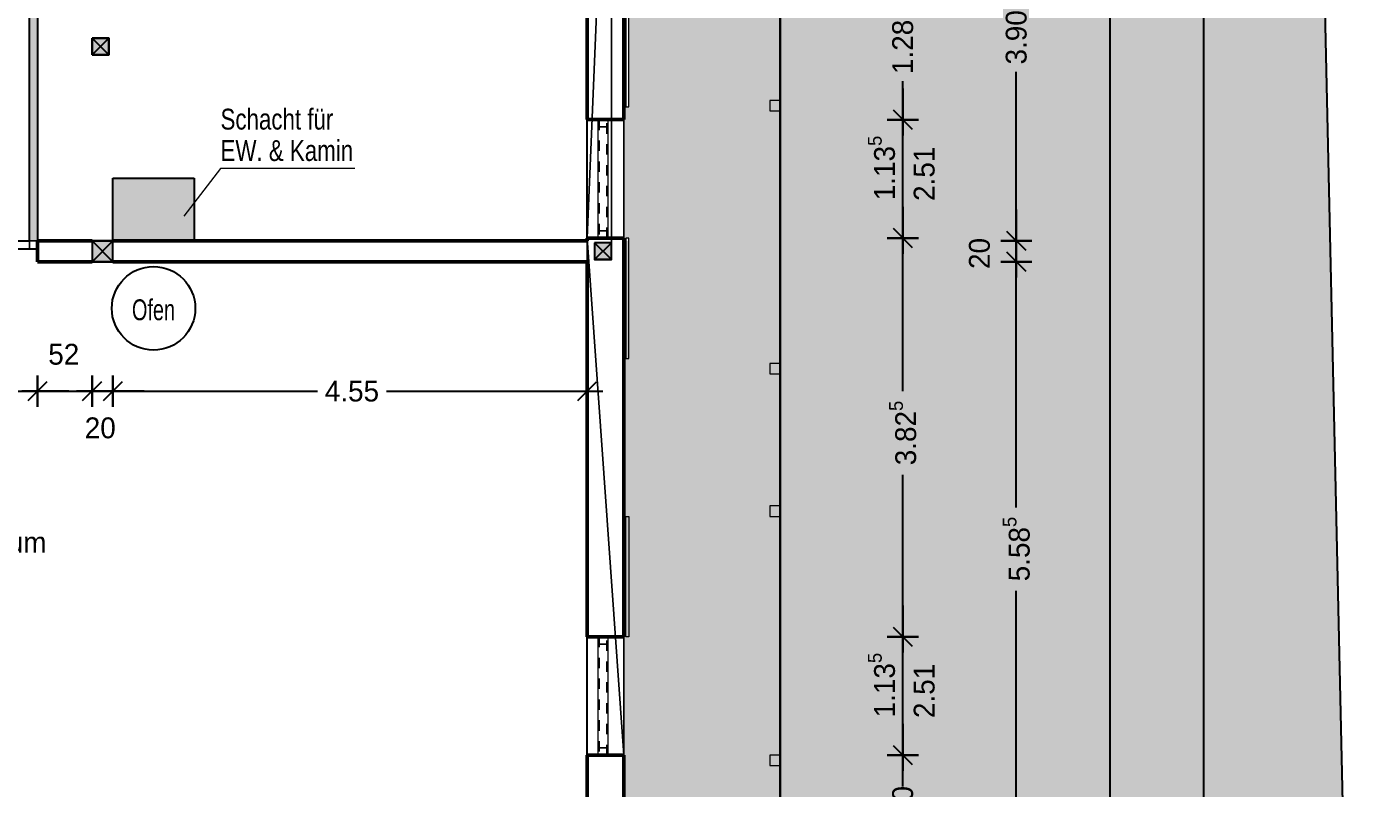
# Model space of a CAD drawing. Header units: metres. Extents: x 148.5 to 220.7, y 14.2 to 65.9.
# Drawn here: x 167.07 to 179.83, y 29.36 to 36.67 of the extents above; entities that cross this region are included whole.
import ezdxf

# ---------------------------------------------------------------- set-up
doc = ezdxf.new("R2010")
doc.units = ezdxf.units.M
doc.header["$XCLIPFRAME"] = 2
doc.header["$PDMODE"] = 65
for name, pattern in [('AUSGEZOGEN', [0]), ('PUNKT2_S9', [0.1, 0, -0.1]), ('VERDECKT2_S2', [0.27, 0.2, -0.07])]:
    doc.linetypes.add(name, pattern=pattern)
for name, color, linetype, lineweight in [('Allgemein01', 7, 'AUSGEZOGEN', 13), ('Allgemein03', 7, 'AUSGEZOGEN', 25), ('Design', 7, 'AUSGEZOGEN', 18), ('Fenster', 7, 'AUSGEZOGEN', 13), ('Fensterbank', 7, 'AUSGEZOGEN', 13), ('Fensterbrüstung', 7, 'AUSGEZOGEN', 13), ('Möblierung', 7, 'AUSGEZOGEN', 13), ('Pfosten_ Stützen', 7, 'AUSGEZOGEN', 13), ('Raum', 250, 'AUSGEZOGEN', 13), ('Sanitär', 7, 'AUSGEZOGEN', 25), ('Standard', 7, 'AUSGEZOGEN', 25), ('Stütze Holz', 7, 'AUSGEZOGEN', 13), ('Tür 2D', 7, 'AUSGEZOGEN', 13), ('Verschattung', 7, 'AUSGEZOGEN', 13), ('Wand Holz nicht tragend', 7, 'AUSGEZOGEN', 13), ('Wand Holz tragend', 7, 'AUSGEZOGEN', 13)]:
    doc.layers.add(name, color=color, linetype=linetype, lineweight=lineweight)
doc.styles.add('ARIAL', font='arial.ttf')
doc.styles.add('Posterama Text Light', font='')
doc.styles.get('Posterama Text Light').set_extended_font_data('Posterama Text Light')
doc.dimstyles.new('DIMSTYLE_12', dxfattribs={"dimtxt": 0.2, "dimasz": 0.3, "dimexe": 0, "dimexo": 1e-06, "dimgap": 0.1, "dimtad": 0, "dimdec": 1, "dimlfac": 100, "dimrnd": 0.5, "dimzin": 0, "dimdsep": 46, "dimtxsty": 'Posterama Text Light', "dimblk1": 'ALL_ML_STRICH', "dimblk2": 'ALL_ML_STRICH', "dimsah": 1, "dimcen": 0, "dimse1": 1, "dimse2": 1, "dimclrd": 7, "dimclre": 7, "dimclrt": 7, "dimadec": 0, "dimazin": 0, "dimtfac": 1, "dimtdec": 0, "dimtix": 1, "dimtmove": 2, "dimatfit": 3, "dimfxl": 0, "dimtvp": 1.2, "dimtzin": 0, "dimlwd": 0, "dimlwe": 25, "dimarcsym": 0})
doc.dimstyles.new('DIMSTYLE_2', dxfattribs={"dimtxt": 0.2, "dimasz": 0.3, "dimexe": 0, "dimexo": 1e-06, "dimgap": 0.1, "dimtad": 0, "dimdec": 3, "dimrnd": 0.005, "dimzin": 0, "dimdsep": 46, "dimtxsty": 'Posterama Text Light', "dimblk1": 'ALL_ML_STRICH', "dimblk2": 'ALL_ML_STRICH', "dimsah": 1, "dimcen": 0, "dimse1": 1, "dimse2": 1, "dimclrd": 7, "dimclre": 7, "dimclrt": 7, "dimadec": 0, "dimazin": 0, "dimtfac": 1, "dimtdec": 0, "dimtix": 1, "dimtmove": 2, "dimatfit": 3, "dimfxl": 0, "dimtzin": 0, "dimlwd": 0, "dimlwe": 25, "dimarcsym": 0})
doc.dimstyles.new('DIMSTYLE_4', dxfattribs={"dimtxt": 0.2, "dimasz": 0.3, "dimexe": 0, "dimexo": 1e-06, "dimgap": 0.1, "dimtad": 0, "dimrnd": 0.005, "dimzin": 0, "dimdsep": 46, "dimtxsty": 'Posterama Text Light', "dimblk1": 'ALL_ML_STRICH', "dimblk2": 'ALL_ML_STRICH', "dimsah": 1, "dimcen": 0, "dimse1": 1, "dimse2": 1, "dimclrd": 7, "dimclre": 7, "dimclrt": 7, "dimadec": 0, "dimazin": 0, "dimtfac": 1, "dimtdec": 0, "dimtix": 1, "dimtmove": 2, "dimatfit": 3, "dimfxl": 0, "dimtzin": 0, "dimlwd": 0, "dimlwe": 25, "dimarcsym": 0})
doc.dimstyles.new('DIMSTYLE_5', dxfattribs={"dimtxt": 0.2, "dimasz": 0.3, "dimexe": 0, "dimexo": 1e-06, "dimgap": 0.1, "dimtad": 0, "dimdec": 3, "dimrnd": 0.005, "dimzin": 0, "dimdsep": 46, "dimtxsty": 'Posterama Text Light', "dimblk1": 'ALL_ML_STRICH', "dimblk2": 'ALL_ML_STRICH', "dimsah": 1, "dimcen": 0, "dimse1": 1, "dimse2": 1, "dimclrd": 7, "dimclre": 7, "dimclrt": 7, "dimadec": 0, "dimazin": 0, "dimtfac": 1, "dimtdec": 0, "dimtix": 1, "dimtmove": 2, "dimatfit": 3, "dimfxl": 0, "dimtzin": 0, "dimlwd": 0, "dimlwe": 25, "dimarcsym": 0})
doc.dimstyles.new('DIMSTYLE_8', dxfattribs={"dimtxt": 0.2, "dimasz": 0.3, "dimexe": 0, "dimexo": 1e-06, "dimgap": 0.1, "dimtad": 2, "dimdec": 1, "dimlfac": 100, "dimrnd": 0.5, "dimzin": 0, "dimdsep": 46, "dimtxsty": 'Posterama Text Light', "dimblk1": 'ALL_ML_STRICH', "dimblk2": 'ALL_ML_STRICH', "dimsah": 1, "dimcen": 0, "dimse1": 1, "dimse2": 1, "dimclrd": 7, "dimclre": 7, "dimclrt": 7, "dimadec": 0, "dimazin": 0, "dimtfac": 1, "dimtdec": 0, "dimtix": 1, "dimtmove": 2, "dimatfit": 3, "dimfxl": 0, "dimtvp": 1.2, "dimtzin": 0, "dimlwd": 0, "dimlwe": 18, "dimarcsym": 0})
doc.dimstyles.new('DIMSTYLE_9', dxfattribs={"dimtxt": 0.2, "dimasz": 0.3, "dimexe": 0, "dimexo": 1e-06, "dimgap": 0.1, "dimtad": 2, "dimdec": 3, "dimrnd": 0.005, "dimzin": 0, "dimdsep": 46, "dimtxsty": 'Posterama Text Light', "dimblk1": 'ALL_ML_STRICH', "dimblk2": 'ALL_ML_STRICH', "dimsah": 1, "dimcen": 0, "dimse1": 1, "dimse2": 1, "dimclrd": 7, "dimclre": 7, "dimclrt": 7, "dimadec": 0, "dimazin": 0, "dimtfac": 1, "dimtdec": 0, "dimtix": 1, "dimtmove": 2, "dimatfit": 3, "dimfxl": 0, "dimtzin": 0, "dimlwd": 0, "dimlwe": 18, "dimarcsym": 0})
picture_1 = doc.add_image_def('image1.jpg', size_in_pixel=(256, 256))
picture_2 = doc.add_image_def('image2.jpg', size_in_pixel=(256, 256))

# ---------------------------------------------------------------- blocks, each defined once
blk = doc.blocks.new('ALL_ML_STRICH')
at = {"color": 0, "linetype": 'ByBlock', "lineweight": -2}
for p, q in [((0, -0.5), (0, 0.5)), ((-1, 0), (0.5, 0)), ((-0.3, -0.3), (0.3, 0.3))]:
    blk.add_line(p, q, dxfattribs=at)
blk = doc.blocks.new('*D78')
at = {"layer": 'DEFPOINTS', "color": 7, "linetype": 'AUSGEZOGEN', "lineweight": 25, "transparency": 33554687}
for p in [(172.798, 46.485), (172.798, 28.482), (178.363, 28.482)]:
    blk.add_point(p, dxfattribs=at)
at = {"layer": 'Standard', "color": 7, "linetype": 'AUSGEZOGEN', "lineweight": -2, "transparency": 33554687}
for p, q in [((178.363, 37.982), (178.363, 46.485)), ((178.363, 28.482), (178.363, 37.042))]:
    blk.add_line(p, q, dxfattribs=at)
at = {"layer": 'Standard', "color": 7, "linetype": 'AUSGEZOGEN', "lineweight": 25, "transparency": 33554687, "xscale": 0.3, "yscale": 0.3, "zscale": 0.3}
for p, rotation in [((178.363, 46.485), 90), ((178.363, 28.482), 270)]:
    blk.add_blockref('ALL_ML_STRICH', p, dxfattribs=dict(at, rotation=rotation))
at = {"layer": 'Standard', "color": 7, "linetype": 'AUSGEZOGEN', "lineweight": 25, "transparency": 33554687, "insert": (178.363, 37.512), "char_height": 0.2, "width": 1.2, "attachment_point": 5, "rotation": 90, "style": 'Posterama Text Light'}
blk.add_mtext('\\A1;{\\A1;{18.00\\H0.132000;\\S5^ ;}}', dxfattribs=at)
blk = doc.blocks.new('Fensterbank_18_$F2')
at = {"layer": 'Fensterbank', "color": 7, "linetype": 'AUSGEZOGEN', "lineweight": 18, "transparency": 33554687}
blk.add_line((0, -0.16), (1.135, -0.16), dxfattribs=at)
blk = doc.blocks.new('Fenster_11_$F2')
at = {"layer": 'Fenster', "transparency": 33554687}
for points in [[(0, -0.007), (0.07, -0.007), (0.07, 0.085), (0, 0.085), (0, -0.007)], [(0.07, -0.007), (1.065, -0.007), (1.065, 0.085), (0.07, 0.085), (0.07, -0.007)], [(1.065, -0.007), (1.135, -0.007), (1.135, 0.085), (1.065, 0.085), (1.065, -0.007)]]:
    blk.add_lwpolyline(points, close=True, dxfattribs=at)
blk = doc.blocks.new('Schiebeladen_4_$F2')
at = {"layer": 'Verschattung', "transparency": 33554687}
blk.add_lwpolyline([(-1.155, -0.21), (0, -0.21), (0, -0.18), (-1.155, -0.18), (-1.155, -0.21)], close=True, dxfattribs=at)
blk = doc.blocks.new('Schiebeladen_5_$F2')
at = {"layer": 'Verschattung', "transparency": 33554687}
blk.add_lwpolyline([(-1.155, -0.21), (0, -0.21), (0, -0.18), (-1.155, -0.18), (-1.155, -0.21)], close=True, dxfattribs=at)
blk = doc.blocks.new('*D108')
at = {"layer": 'DEFPOINTS', "color": 7, "linetype": 'AUSGEZOGEN', "lineweight": 25, "transparency": 33554687}
for p in [(172.798, 29.682), (172.798, 28.482), (175.474, 28.482)]:
    blk.add_point(p, dxfattribs=at)
at = {"layer": 'Standard', "color": 7, "linetype": 'AUSGEZOGEN', "lineweight": -2, "transparency": 33554687}
for p, q in [((175.474, 29.456), (175.474, 29.682)), ((175.474, 28.482), (175.474, 28.796))]:
    blk.add_line(p, q, dxfattribs=at)
at = {"layer": 'Standard', "color": 7, "linetype": 'AUSGEZOGEN', "lineweight": 25, "transparency": 33554687, "xscale": 0.3, "yscale": 0.3, "zscale": 0.3}
for p, rotation in [((175.474, 29.682), 90), ((175.474, 28.482), 270)]:
    blk.add_blockref('ALL_ML_STRICH', p, dxfattribs=dict(at, rotation=rotation))
at = {"layer": 'Standard', "color": 7, "linetype": 'AUSGEZOGEN', "lineweight": 25, "transparency": 33554687, "insert": (175.474, 29.126), "char_height": 0.2, "width": 0.8, "attachment_point": 5, "rotation": 90, "style": 'Posterama Text Light'}
blk.add_mtext('\\A1;{\\A1;{1.20\\H0.132000;\\S^ ;}}', dxfattribs=at)
blk = doc.blocks.new('*D109')
at = {"layer": 'DEFPOINTS', "color": 7, "linetype": 'AUSGEZOGEN', "lineweight": 25, "transparency": 33554687}
for p in [(172.798, 30.817), (172.798, 29.682), (175.474, 29.682)]:
    blk.add_point(p, dxfattribs=at)
at = {"layer": 'Standard', "color": 7, "linetype": 'AUSGEZOGEN', "lineweight": -2, "transparency": 33554687}
blk.add_line((175.474, 29.682), (175.474, 30.817), dxfattribs=at)
at = {"layer": 'Standard', "color": 7, "linetype": 'AUSGEZOGEN', "lineweight": 25, "transparency": 33554687, "xscale": 0.3, "yscale": 0.3, "zscale": 0.3}
for p, rotation in [((175.474, 30.817), 90), ((175.474, 29.682), 270)]:
    blk.add_blockref('ALL_ML_STRICH', p, dxfattribs=dict(at, rotation=rotation))
at = {"layer": 'Standard', "color": 7, "linetype": 'AUSGEZOGEN', "lineweight": 25, "transparency": 33554687, "insert": (175.271, 30.354), "char_height": 0.2, "width": 1, "attachment_point": 5, "rotation": 90, "style": 'Posterama Text Light'}
blk.add_mtext('\\A1;{\\A1;{1.13\\H0.132000;\\S5^ ;}}', dxfattribs=at)
at = {"layer": 'Standard', "color": 7, "linetype": 'AUSGEZOGEN', "lineweight": 25, "transparency": 33554687, "insert": (175.579, 30.038), "char_height": 0.2, "width": 0.01, "attachment_point": 1, "rotation": 90, "line_spacing_factor": 0.60241, "style": 'Posterama Text Light'}
blk.add_mtext('\\A1;{2.51\\H0.132000;\\S^ ;}', dxfattribs=at)
blk = doc.blocks.new('*D110')
at = {"layer": 'DEFPOINTS', "color": 7, "linetype": 'AUSGEZOGEN', "lineweight": 25, "transparency": 33554687}
for p in [(172.798, 34.642), (172.798, 30.817), (175.474, 30.817)]:
    blk.add_point(p, dxfattribs=at)
at = {"layer": 'Standard', "color": 7, "linetype": 'AUSGEZOGEN', "lineweight": -2, "transparency": 33554687}
for p, q in [((175.474, 33.172), (175.474, 34.642)), ((175.474, 30.817), (175.474, 32.372))]:
    blk.add_line(p, q, dxfattribs=at)
at = {"layer": 'Standard', "color": 7, "linetype": 'AUSGEZOGEN', "lineweight": 25, "transparency": 33554687, "xscale": 0.3, "yscale": 0.3, "zscale": 0.3}
for p, rotation in [((175.474, 34.642), 90), ((175.474, 30.817), 270)]:
    blk.add_blockref('ALL_ML_STRICH', p, dxfattribs=dict(at, rotation=rotation))
at = {"layer": 'Standard', "color": 7, "linetype": 'AUSGEZOGEN', "lineweight": 25, "transparency": 33554687, "insert": (175.474, 32.772), "char_height": 0.2, "width": 1, "attachment_point": 5, "rotation": 90, "style": 'Posterama Text Light'}
blk.add_mtext('\\A1;{\\A1;{3.82\\H0.132000;\\S5^ ;}}', dxfattribs=at)
blk = doc.blocks.new('*D111')
at = {"layer": 'DEFPOINTS', "color": 7, "linetype": 'AUSGEZOGEN', "lineweight": 25, "transparency": 33554687}
for p in [(172.798, 35.777), (172.798, 34.642), (175.474, 34.642)]:
    blk.add_point(p, dxfattribs=at)
at = {"layer": 'Standard', "color": 7, "linetype": 'AUSGEZOGEN', "lineweight": -2, "transparency": 33554687}
blk.add_line((175.474, 34.642), (175.474, 35.777), dxfattribs=at)
at = {"layer": 'Standard', "color": 7, "linetype": 'AUSGEZOGEN', "lineweight": 25, "transparency": 33554687, "xscale": 0.3, "yscale": 0.3, "zscale": 0.3}
for p, rotation in [((175.474, 35.777), 90), ((175.474, 34.642), 270)]:
    blk.add_blockref('ALL_ML_STRICH', p, dxfattribs=dict(at, rotation=rotation))
at = {"layer": 'Standard', "color": 7, "linetype": 'AUSGEZOGEN', "lineweight": 25, "transparency": 33554687, "insert": (175.271, 35.314), "char_height": 0.2, "width": 1, "attachment_point": 5, "rotation": 90, "style": 'Posterama Text Light'}
blk.add_mtext('\\A1;{\\A1;{1.13\\H0.132000;\\S5^ ;}}', dxfattribs=at)
at = {"layer": 'Standard', "color": 7, "linetype": 'AUSGEZOGEN', "lineweight": 25, "transparency": 33554687, "insert": (175.579, 34.998), "char_height": 0.2, "width": 0.01, "attachment_point": 1, "rotation": 90, "line_spacing_factor": 0.60241, "style": 'Posterama Text Light'}
blk.add_mtext('\\A1;{2.51\\H0.132000;\\S^ ;}', dxfattribs=at)
blk = doc.blocks.new('*D112')
at = {"layer": 'DEFPOINTS', "color": 7, "linetype": 'AUSGEZOGEN', "lineweight": 25, "transparency": 33554687}
for p in [(172.798, 37.057), (172.798, 35.777), (175.474, 35.777)]:
    blk.add_point(p, dxfattribs=at)
at = {"layer": 'Standard', "color": 7, "linetype": 'AUSGEZOGEN', "lineweight": -2, "transparency": 33554687}
for p, q in [((175.474, 36.805), (175.474, 37.057)), ((175.474, 35.777), (175.474, 36.145))]:
    blk.add_line(p, q, dxfattribs=at)
at = {"layer": 'Standard', "color": 7, "linetype": 'AUSGEZOGEN', "lineweight": 25, "transparency": 33554687, "xscale": 0.3, "yscale": 0.3, "zscale": 0.3}
for p, rotation in [((175.474, 37.057), 90), ((175.474, 35.777), 270)]:
    blk.add_blockref('ALL_ML_STRICH', p, dxfattribs=dict(at, rotation=rotation))
at = {"layer": 'Standard', "color": 7, "linetype": 'AUSGEZOGEN', "lineweight": 25, "transparency": 33554687, "insert": (175.474, 36.475), "char_height": 0.2, "width": 0.8, "attachment_point": 5, "rotation": 90, "style": 'Posterama Text Light'}
blk.add_mtext('\\A1;{\\A1;{1.28\\H0.132000;\\S^ ;}}', dxfattribs=at)
blk = doc.blocks.new('Fenster_13_$F2')
at = {"layer": 'Fenster', "transparency": 33554687}
for points in [[(0, 0), (0.078, 0), (0.078, 0.078), (0, 0.078), (0, 0)], [(0.8, 0), (0.8, 0.078), (0.078, 0.078), (0.078, 0), (0.8, 0)], [(0.8, 0), (0.878, 0), (0.878, 0.078), (0.8, 0.078), (0.8, 0)], [(1.6, 0), (1.6, 0.078), (0.878, 0.078), (0.878, 0), (1.6, 0)], [(1.6, 0), (1.678, 0), (1.678, 0.078), (1.6, 0.078), (1.6, 0)], [(2.4, 0), (2.4, 0.078), (1.678, 0.078), (1.678, 0), (2.4, 0)], [(2.4, 0), (2.478, 0), (2.478, 0.078), (2.4, 0.078), (2.4, 0)], [(2.478, 0.078), (2.478, 0), (3.2, 0), (3.2, 0.078), (2.478, 0.078)], [(3.2, 0), (3.278, 0), (3.278, 0.078), (3.2, 0.078), (3.2, 0)]]:
    blk.add_lwpolyline(points, close=True, dxfattribs=at)
at = {"layer": 'Tür 2D', "transparency": 33554687}
for p, q in [((0.832, 0.078), (0.832, 0.892)), ((2.446, 0.078), (2.446, 0.892))]:
    blk.add_line(p, q, dxfattribs=at)
for centre, start, end in [((0.832, 0.078), 0, 90), ((2.446, 0.078), 90, 180)]:
    blk.add_arc(centre, 0.814, start, end, dxfattribs=at)
blk = doc.blocks.new('*D134')
at = {"layer": 'DEFPOINTS', "color": 7, "linetype": 'AUSGEZOGEN', "lineweight": 25, "transparency": 33554687}
for p in [(163.898, 34.537), (167.176, 34.537), (163.898, 33.173)]:
    blk.add_point(p, dxfattribs=at)
at = {"layer": 'Standard', "color": 7, "linetype": 'AUSGEZOGEN', "lineweight": -2, "transparency": 33554687}
for p, q in [((163.898, 33.173), (165.231, 33.173)), ((165.891, 33.173), (167.176, 33.173))]:
    blk.add_line(p, q, dxfattribs=at)
at = {"layer": 'Standard', "color": 7, "linetype": 'AUSGEZOGEN', "lineweight": 25, "transparency": 33554687, "xscale": 0.3, "yscale": 0.3, "zscale": 0.3, "rotation": 180}
blk.add_blockref('ALL_ML_STRICH', (163.898, 33.173), dxfattribs=at)
at = {"layer": 'Standard', "color": 7, "linetype": 'AUSGEZOGEN', "lineweight": 25, "transparency": 33554687, "xscale": 0.3, "yscale": 0.3, "zscale": 0.3}
blk.add_blockref('ALL_ML_STRICH', (167.176, 33.173), dxfattribs=at)
at = {"layer": 'Standard', "color": 7, "linetype": 'AUSGEZOGEN', "lineweight": 25, "transparency": 33554687, "insert": (165.561, 33.173), "char_height": 0.2, "width": 0.8, "attachment_point": 5, "style": 'Posterama Text Light'}
blk.add_mtext('\\A1;{\\A1;{3.28\\H0.132000;\\S^ ;}}', dxfattribs=at)
blk = doc.blocks.new('*D135')
at = {"layer": 'DEFPOINTS', "color": 7, "linetype": 'AUSGEZOGEN', "lineweight": 25, "transparency": 33554687}
for p in [(167.176, 34.537), (167.698, 34.415), (167.176, 33.173)]:
    blk.add_point(p, dxfattribs=at)
at = {"layer": 'Standard', "color": 7, "linetype": 'AUSGEZOGEN', "lineweight": -2, "transparency": 33554687}
blk.add_line((167.176, 33.173), (167.698, 33.173), dxfattribs=at)
at = {"layer": 'Standard', "color": 7, "linetype": 'AUSGEZOGEN', "lineweight": 25, "transparency": 33554687, "xscale": 0.3, "yscale": 0.3, "zscale": 0.3, "rotation": 180}
blk.add_blockref('ALL_ML_STRICH', (167.176, 33.173), dxfattribs=at)
at = {"layer": 'Standard', "color": 7, "linetype": 'AUSGEZOGEN', "lineweight": 25, "transparency": 33554687, "xscale": 0.3, "yscale": 0.3, "zscale": 0.3}
blk.add_blockref('ALL_ML_STRICH', (167.698, 33.173), dxfattribs=at)
at = {"layer": 'Standard', "color": 7, "linetype": 'AUSGEZOGEN', "lineweight": 25, "transparency": 33554687, "insert": (167.427, 33.526), "char_height": 0.2, "width": 0.8, "attachment_point": 5, "style": 'Posterama Text Light'}
blk.add_mtext('\\A1;{\\A1;{52\\H0.132000;\\S^ ;}}', dxfattribs=at)
blk = doc.blocks.new('*D136')
at = {"layer": 'DEFPOINTS', "color": 7, "linetype": 'AUSGEZOGEN', "lineweight": 25, "transparency": 33554687}
for p in [(167.698, 34.415), (167.898, 34.415), (167.698, 33.173)]:
    blk.add_point(p, dxfattribs=at)
at = {"layer": 'Standard', "color": 7, "linetype": 'AUSGEZOGEN', "lineweight": -2, "transparency": 33554687}
blk.add_line((167.698, 33.173), (167.898, 33.173), dxfattribs=at)
at = {"layer": 'Standard', "color": 7, "linetype": 'AUSGEZOGEN', "lineweight": 25, "transparency": 33554687, "xscale": 0.3, "yscale": 0.3, "zscale": 0.3, "rotation": 180}
blk.add_blockref('ALL_ML_STRICH', (167.698, 33.173), dxfattribs=at)
at = {"layer": 'Standard', "color": 7, "linetype": 'AUSGEZOGEN', "lineweight": 25, "transparency": 33554687, "xscale": 0.3, "yscale": 0.3, "zscale": 0.3}
blk.add_blockref('ALL_ML_STRICH', (167.898, 33.173), dxfattribs=at)
at = {"layer": 'Standard', "color": 7, "linetype": 'AUSGEZOGEN', "lineweight": 25, "transparency": 33554687, "insert": (167.777, 32.82), "char_height": 0.2, "width": 0.8, "attachment_point": 5, "style": 'Posterama Text Light'}
blk.add_mtext('\\A1;{\\A1;{20\\H0.132000;\\S^ ;}}', dxfattribs=at)
blk = doc.blocks.new('*D137')
at = {"layer": 'DEFPOINTS', "color": 7, "linetype": 'AUSGEZOGEN', "lineweight": 25, "transparency": 33554687}
for p in [(167.898, 34.415), (172.448, 34.415), (167.898, 33.173)]:
    blk.add_point(p, dxfattribs=at)
at = {"layer": 'Standard', "color": 7, "linetype": 'AUSGEZOGEN', "lineweight": -2, "transparency": 33554687}
for p, q in [((167.898, 33.173), (169.861, 33.173)), ((170.521, 33.173), (172.448, 33.173))]:
    blk.add_line(p, q, dxfattribs=at)
at = {"layer": 'Standard', "color": 7, "linetype": 'AUSGEZOGEN', "lineweight": 25, "transparency": 33554687, "xscale": 0.3, "yscale": 0.3, "zscale": 0.3, "rotation": 180}
blk.add_blockref('ALL_ML_STRICH', (167.898, 33.173), dxfattribs=at)
at = {"layer": 'Standard', "color": 7, "linetype": 'AUSGEZOGEN', "lineweight": 25, "transparency": 33554687, "xscale": 0.3, "yscale": 0.3, "zscale": 0.3}
blk.add_blockref('ALL_ML_STRICH', (172.448, 33.173), dxfattribs=at)
at = {"layer": 'Standard', "color": 7, "linetype": 'AUSGEZOGEN', "lineweight": 25, "transparency": 33554687, "insert": (170.191, 33.173), "char_height": 0.2, "width": 0.8, "attachment_point": 5, "style": 'Posterama Text Light'}
blk.add_mtext('\\A1;{\\A1;{4.55\\H0.132000;\\S^ ;}}', dxfattribs=at)
blk = doc.blocks.new('*D157')
at = {"layer": 'DEFPOINTS', "color": 7, "linetype": 'AUSGEZOGEN', "lineweight": 25, "transparency": 33554687}
for p in [(172.448, 46.135), (172.448, 28.832), (177.463, 28.832)]:
    blk.add_point(p, dxfattribs=at)
at = {"layer": 'Standard', "color": 7, "linetype": 'AUSGEZOGEN', "lineweight": -2, "transparency": 33554687}
for p, q in [((177.463, 38.009), (177.463, 46.135)), ((177.463, 28.832), (177.463, 37.069))]:
    blk.add_line(p, q, dxfattribs=at)
at = {"layer": 'Standard', "color": 7, "linetype": 'AUSGEZOGEN', "lineweight": 25, "transparency": 33554687, "xscale": 0.3, "yscale": 0.3, "zscale": 0.3}
for p, rotation in [((177.463, 46.135), 90), ((177.463, 28.832), 270)]:
    blk.add_blockref('ALL_ML_STRICH', p, dxfattribs=dict(at, rotation=rotation))
at = {"layer": 'Standard', "color": 7, "linetype": 'AUSGEZOGEN', "lineweight": 25, "transparency": 33554687, "insert": (177.463, 37.539), "char_height": 0.2, "width": 1.2, "attachment_point": 5, "rotation": 90, "style": 'Posterama Text Light'}
blk.add_mtext('\\A1;{\\A1;{17.30\\H0.132000;\\S5^ ;}}', dxfattribs=at)
blk = doc.blocks.new('*D160')
at = {"layer": 'DEFPOINTS', "color": 7, "linetype": 'AUSGEZOGEN', "lineweight": 25, "transparency": 33554687}
for p in [(172.448, 34.415), (172.448, 28.832), (176.563, 28.832)]:
    blk.add_point(p, dxfattribs=at)
at = {"layer": 'Standard', "color": 7, "linetype": 'AUSGEZOGEN', "lineweight": -2, "transparency": 33554687}
for p, q in [((176.563, 32.059), (176.563, 34.415)), ((176.563, 28.832), (176.563, 31.259))]:
    blk.add_line(p, q, dxfattribs=at)
at = {"layer": 'Standard', "color": 7, "linetype": 'AUSGEZOGEN', "lineweight": 25, "transparency": 33554687, "xscale": 0.3, "yscale": 0.3, "zscale": 0.3}
for p, rotation in [((176.563, 34.415), 90), ((176.563, 28.832), 270)]:
    blk.add_blockref('ALL_ML_STRICH', p, dxfattribs=dict(at, rotation=rotation))
at = {"layer": 'Standard', "color": 7, "linetype": 'AUSGEZOGEN', "lineweight": 25, "transparency": 33554687, "insert": (176.563, 31.659), "char_height": 0.2, "width": 1, "attachment_point": 5, "rotation": 90, "style": 'Posterama Text Light'}
blk.add_mtext('\\A1;{\\A1;{5.58\\H0.132000;\\S5^ ;}}', dxfattribs=at)
blk = doc.blocks.new('*D161')
at = {"layer": 'DEFPOINTS', "color": 7, "linetype": 'AUSGEZOGEN', "lineweight": 25, "transparency": 33554687}
for p in [(172.448, 34.615), (172.448, 34.415), (176.563, 34.415)]:
    blk.add_point(p, dxfattribs=at)
at = {"layer": 'Standard', "color": 7, "linetype": 'AUSGEZOGEN', "lineweight": -2, "transparency": 33554687}
blk.add_line((176.563, 34.415), (176.563, 34.615), dxfattribs=at)
at = {"layer": 'Standard', "color": 7, "linetype": 'AUSGEZOGEN', "lineweight": 25, "transparency": 33554687, "xscale": 0.3, "yscale": 0.3, "zscale": 0.3}
for p, rotation in [((176.563, 34.615), 90), ((176.563, 34.415), 270)]:
    blk.add_blockref('ALL_ML_STRICH', p, dxfattribs=dict(at, rotation=rotation))
at = {"layer": 'Standard', "color": 7, "linetype": 'AUSGEZOGEN', "lineweight": 25, "transparency": 33554687, "insert": (176.21, 34.494), "char_height": 0.2, "width": 0.8, "attachment_point": 5, "rotation": 90, "style": 'Posterama Text Light'}
blk.add_mtext('\\A1;{\\A1;{20\\H0.132000;\\S^ ;}}', dxfattribs=at)
blk = doc.blocks.new('*D162')
at = {"layer": 'DEFPOINTS', "color": 7, "linetype": 'AUSGEZOGEN', "lineweight": 25, "transparency": 33554687}
for p in [(172.448, 38.515), (172.448, 34.615), (176.563, 34.615)]:
    blk.add_point(p, dxfattribs=at)
at = {"layer": 'Standard', "color": 7, "linetype": 'AUSGEZOGEN', "lineweight": -2, "transparency": 33554687}
for p, q in [((176.563, 36.897), (176.563, 38.515)), ((176.563, 34.615), (176.563, 36.237))]:
    blk.add_line(p, q, dxfattribs=at)
at = {"layer": 'Standard', "color": 7, "linetype": 'AUSGEZOGEN', "lineweight": 25, "transparency": 33554687, "xscale": 0.3, "yscale": 0.3, "zscale": 0.3}
for p, rotation in [((176.563, 38.515), 90), ((176.563, 34.615), 270)]:
    blk.add_blockref('ALL_ML_STRICH', p, dxfattribs=dict(at, rotation=rotation))
at = {"layer": 'Standard', "color": 7, "linetype": 'AUSGEZOGEN', "lineweight": 25, "transparency": 33554687, "insert": (176.563, 36.567), "char_height": 0.2, "width": 0.8, "attachment_point": 5, "rotation": 90, "style": 'Posterama Text Light'}
blk.add_mtext('\\A1;{\\A1;{3.90\\H0.132000;\\S^ ;}}', dxfattribs=at)

msp = doc.modelspace()

# ---------------------------------------------------------------- hatches: boundary and pattern name
at = {"layer": 'Design', "linetype": 'AUSGEZOGEN', "lineweight": 25, "transparency": 33554687}
h = msp.add_hatch(color=55, dxfattribs=at)
h.paths.add_polyline_path([(179.3997, 22.8108), (179.4062, 22.7934), (179.8343, 22.918), (179.8244, 23.3615), (179.8137, 23.3627), (179.8244, 23.3644), (179.3348, 45.4282), (179.3425, 45.8699), (179.3143, 45.8729), (179.3427, 45.8775), (179.5599, 58.3434), (179.5313, 58.35), (179.5601, 58.352), (179.5678, 58.7935), (149.705, 50.1056), (150.4603, 33.8782), (151.3693, 14.6325), (151.794, 14.7561), (151.7852, 14.7892), (151.8007, 14.758), (179.401, 22.7919)])
h.paths.add_polyline_path([(172.8178, 34.6148), (172.8178, 34.6423), (172.8478, 34.6423), (172.8478, 34.6148)], flags=16)
h.paths.add_polyline_path([(172.8178, 37.0619), (172.8478, 37.0619), (172.8478, 35.9069), (172.8178, 35.9069)], flags=16)
h.paths.add_polyline_path([(172.7978, 28.4819), (158.7978, 28.4819), (158.7978, 46.4848), (172.7978, 46.4848)], flags=16)
h.paths.add_polyline_path([(179.3071, 58.4269), (179.3106, 58.4318), (179.3244, 58.419)], flags=16)
h.paths.add_polyline_path([(155.5781, 42.4093), (155.5781, 42.4093), (155.5225, 42.4067)], flags=16)
at = {"layer": 'Standard', "linetype": 'AUSGEZOGEN', "lineweight": 13, "true_color": 0xd8d8d8, "transparency": 33554687}
msp.add_hatch(color=254, dxfattribs=at).paths.add_polyline_path([(167.8978, 34.6148), (168.6778, 34.6148), (168.6778, 35.2148), (167.8978, 35.2148)])
at = {"layer": 'Stütze Holz', "linetype": 'AUSGEZOGEN', "lineweight": 18, "transparency": 33554687}
for points in [[(167.6978, 36.3981), (167.8578, 36.3981), (167.8578, 36.5581), (167.6978, 36.5581)], [(167.6978, 34.4148), (167.8978, 34.4148), (167.8978, 34.6148), (167.6978, 34.6148)], [(172.5188, 34.4348), (172.6788, 34.4348), (172.6788, 34.5948), (172.5188, 34.5948)]]:
    msp.add_hatch(color=31, dxfattribs=at).paths.add_polyline_path(points)
at = {"layer": 'Wand Holz tragend', "lineweight": 18, "transparency": 33554687}
msp.add_hatch(color=255, dxfattribs=at).paths.add_polyline_path([(167.1758, 34.6148), (167.1758, 36.9374), (167.0978, 36.9374), (167.0978, 34.6148)])

# ---------------------------------------------------------------- linework, layer by layer
at = {"layer": 'Allgemein01', "color": 52, "linetype": 'AUSGEZOGEN', "lineweight": 13, "transparency": 33554687}
msp.add_line((172.4478, 28.8319), (172.4478, 46.1348), dxfattribs=at)
at = {"layer": 'Allgemein01', "color": 1, "linetype": 'VERDECKT2_S2', "lineweight": 25, "transparency": 33554687}
msp.add_lwpolyline([(157.2978, 47.9848), (174.2978, 47.9848), (174.2978, 26.9819), (157.2978, 26.9819), (157.2978, 47.9848)], close=True, dxfattribs=at)
at = {"layer": 'Allgemein03', "color": 7, "linetype": 'AUSGEZOGEN', "lineweight": 13, "transparency": 33554687}
msp.add_line((167.1978, 34.6148), (166.5978, 34.6148), dxfattribs=at)
at = {"layer": 'Fensterbrüstung', "transparency": 33554687}
for p, q in [((172.4478, 35.7773), (172.4478, 34.6423)), ((172.7978, 34.6423), (172.7978, 35.7773)), ((172.4478, 30.8169), (172.4478, 29.6819)), ((172.7978, 29.6819), (172.7978, 30.8169))]:
    msp.add_line(p, q, dxfattribs=at)
at = {"layer": 'Möblierung', "color": 5, "linetype": 'VERDECKT2_S2', "lineweight": 25, "transparency": 33554687}
msp.add_line((174.2978, 52.9559), (174.2978, 23.1195), dxfattribs=at)
at = {"layer": 'Raum', "color": 7, "linetype": 'AUSGEZOGEN', "lineweight": 25, "transparency": 33554687}
for p, q in [((167.0978, 34.6148), (167.0978, 40.2848)), ((167.1758, 38.5154), (167.1758, 34.6148)), ((172.4478, 34.6148), (172.4478, 38.5154)), ((167.6978, 36.3981), (167.6978, 36.5581)), ((167.6978, 36.5581), (167.8578, 36.5581)), ((167.8578, 36.5581), (167.8578, 36.3981)), ((167.8578, 36.3981), (167.6978, 36.3981)), ((167.8978, 34.6148), (167.8978, 35.2148)), ((167.8978, 35.2148), (168.6778, 35.2148)), ((168.6778, 35.2148), (168.6778, 34.6148)), ((163.8978, 34.6148), (167.0978, 34.6148)), ((167.1758, 34.6148), (167.8978, 34.6148)), ((168.6778, 34.6148), (172.4478, 34.6148)), ((167.1758, 34.5368), (163.8978, 34.5368)), ((167.1758, 34.4148), (167.1758, 34.5368)), ((172.4478, 34.4148), (167.1758, 34.4148)), ((172.4478, 28.8319), (172.4478, 34.4148))]:
    msp.add_line(p, q, dxfattribs=at)
at = {"layer": 'Sanitär', "color": 7, "linetype": 'AUSGEZOGEN', "lineweight": 13, "transparency": 33554687}
msp.add_lwpolyline([(170.2184, 35.3089), (168.9304, 35.3089), (168.5784, 34.8522)], dxfattribs=at)
at = {"layer": 'Standard', "color": 7, "linetype": 'AUSGEZOGEN', "lineweight": 25, "transparency": 33554687}
for points in [[(179.8343, 22.918), (179.3348, 45.4282), (179.5678, 58.7935), (149.705, 50.1056)], [(167.6978, 36.5581), (167.8578, 36.3981), (167.8578, 36.5581), (167.6978, 36.3981)], [(167.6978, 34.6148), (167.8978, 34.4148), (167.8978, 34.6148), (167.6978, 34.4148)], [(172.5188, 34.5948), (172.6788, 34.4348), (172.5188, 34.4348), (172.6788, 34.5948)]]:
    msp.add_lwpolyline(points, dxfattribs=at)
at = {"layer": 'Standard', "color": 7, "linetype": 'AUSGEZOGEN', "lineweight": 13, "transparency": 33554687}
msp.add_lwpolyline([(167.8978, 34.6148), (168.6778, 34.6148), (168.6778, 35.2148), (167.8978, 35.2148), (167.8978, 34.6148)], close=True, dxfattribs=at)
at = {"layer": 'Standard', "color": 7, "linetype": 'AUSGEZOGEN', "lineweight": 25, "transparency": 33554687}
msp.add_circle((168.2878, 33.9677), 0.4, dxfattribs=at)
at = {"layer": 'Stütze Holz', "color": 7, "linetype": 'AUSGEZOGEN', "lineweight": 25, "transparency": 33554687}
for p, q in [((167.7758, 36.5581), (167.6978, 36.5581)), ((167.6978, 36.5581), (167.6978, 36.3981)), ((167.8578, 36.5581), (167.7758, 36.5581)), ((167.8578, 36.3981), (167.8578, 36.5581)), ((167.6978, 36.3981), (167.7758, 36.3981)), ((167.7758, 36.3981), (167.8578, 36.3981)), ((167.8978, 34.6148), (167.6978, 34.6148)), ((167.6978, 34.6148), (167.6978, 34.4148)), ((167.8978, 34.4148), (167.8978, 34.6148)), ((172.6788, 34.5948), (172.5188, 34.5948)), ((172.5188, 34.5948), (172.5188, 34.4348)), ((172.6788, 34.4348), (172.6788, 34.5948)), ((167.6978, 34.4148), (167.8978, 34.4148)), ((172.5188, 34.4348), (172.6788, 34.4348))]:
    msp.add_line(p, q, dxfattribs=at)
at = {"layer": 'Stütze Holz', "transparency": 33554687}
for p, q in [((174.2978, 35.9623), (174.1978, 35.9623)), ((174.1978, 35.9623), (174.1978, 35.8623)), ((174.2978, 35.8623), (174.2978, 35.9623)), ((174.1978, 35.8623), (174.2978, 35.8623)), ((174.2978, 33.4398), (174.1978, 33.4398)), ((174.1978, 33.4398), (174.1978, 33.3398)), ((174.1978, 33.3398), (174.2978, 33.3398)), ((174.2978, 33.3398), (174.2978, 33.4398)), ((174.2978, 32.0719), (174.1978, 32.0719)), ((174.1978, 32.0719), (174.1978, 31.9719)), ((174.2978, 31.9719), (174.2978, 32.0719)), ((174.1978, 31.9719), (174.2978, 31.9719)), ((174.2978, 29.6815), (174.1978, 29.6815)), ((174.1978, 29.6815), (174.1978, 29.5815)), ((174.2978, 29.5815), (174.2978, 29.6815)), ((174.1978, 29.5815), (174.2978, 29.5815))]:
    msp.add_line(p, q, dxfattribs=at)
at = {"layer": 'Wand Holz nicht tragend', "color": 7, "linetype": 'AUSGEZOGEN', "lineweight": 25, "transparency": 33554687}
msp.add_line((174.2978, 26.9819), (174.2978, 47.9848), dxfattribs=at)
at = {"layer": 'Wand Holz nicht tragend', "color": 1, "linetype": 'AUSGEZOGEN', "lineweight": 50, "transparency": 33554687}
for p, q in [((167.6978, 34.6148), (167.1758, 34.6148)), ((167.1758, 34.6148), (167.1758, 34.5368)), ((168.6778, 34.6148), (167.8978, 34.6148)), ((172.4478, 34.6148), (168.6778, 34.6148)), ((167.1758, 34.5368), (167.1758, 34.4148)), ((167.1758, 34.4148), (167.6978, 34.4148)), ((167.8978, 34.4148), (172.4478, 34.4148))]:
    msp.add_line(p, q, dxfattribs=at)
at = {"layer": 'Wand Holz tragend', "color": 1, "linetype": 'AUSGEZOGEN', "lineweight": 50, "transparency": 33554687}
for p, q in [((172.4478, 37.0569), (172.4478, 35.7773)), ((172.7978, 35.7773), (172.7978, 37.0569)), ((172.5598, 35.7773), (172.4478, 35.7773)), ((172.6378, 35.7773), (172.5598, 35.7773)), ((172.7978, 35.7773), (172.6378, 35.7773)), ((172.4478, 34.6423), (172.5598, 34.6423)), ((172.4478, 34.6423), (172.4478, 34.6148)), ((172.5598, 34.6423), (172.6378, 34.6423)), ((172.6378, 34.6423), (172.7978, 34.6423)), ((172.7978, 30.8169), (172.7978, 34.6423)), ((172.4478, 34.4148), (172.4478, 30.8169)), ((172.5598, 30.8169), (172.4478, 30.8169)), ((172.6378, 30.8169), (172.5598, 30.8169)), ((172.7978, 30.8169), (172.6378, 30.8169)), ((172.4478, 29.6819), (172.5598, 29.6819)), ((172.4478, 29.6819), (172.4478, 28.8319)), ((172.5598, 29.6819), (172.6378, 29.6819)), ((172.6378, 29.6819), (172.7978, 29.6819)), ((172.7978, 28.4819), (172.7978, 29.6819))]:
    msp.add_line(p, q, dxfattribs=at)
at = {"layer": 'Wand Holz tragend', "transparency": 33554687}
for p, q in [((167.0978, 36.9374), (167.0978, 34.6148)), ((167.1758, 34.6148), (167.1758, 36.9374)), ((167.0978, 34.6148), (167.1758, 34.6148))]:
    msp.add_line(p, q, dxfattribs=at)
at = {"layer": 'Wand Holz tragend', "color": 5, "linetype": 'PUNKT2_S9', "lineweight": 25, "transparency": 33554687}
for p, q in [((172.6378, 35.7773), (172.5598, 35.7773)), ((172.5598, 35.7773), (172.5598, 34.6423)), ((172.6378, 34.6423), (172.6378, 35.7773)), ((172.5598, 34.6423), (172.6378, 34.6423)), ((172.6378, 30.8169), (172.5598, 30.8169)), ((172.5598, 30.8169), (172.5598, 29.6819)), ((172.6378, 29.6819), (172.6378, 30.8169)), ((172.5598, 29.6819), (172.6378, 29.6819))]:
    msp.add_line(p, q, dxfattribs=at)

# ---------------------------------------------------------------- block references
at = {"layer": 'Fenster', "transparency": 33554687, "xscale": -1, "rotation": 270}
for p in [(172.5598, 34.6423), (172.5598, 29.6819)]:
    msp.add_blockref('Fenster_11_$F2', p, dxfattribs=at)
at = {"layer": 'Fenster', "transparency": 33554687, "rotation": 180}
msp.add_blockref('Fenster_13_$F2', (167.1758, 34.6148), dxfattribs=at)
at = {"layer": 'Verschattung', "transparency": 33554687, "rotation": 90}
for p in [(172.6378, 37.0569), (172.6378, 34.6423)]:
    msp.add_blockref('Schiebeladen_5_$F2', p, dxfattribs=at)
at = {"layer": 'Verschattung', "transparency": 33554687, "xscale": -1, "rotation": 89.99999999999999}
msp.add_blockref('Schiebeladen_4_$F2', (172.6378, 30.8169), dxfattribs=at)
at = {"layer": 'Wand Holz tragend', "color": 7, "linetype": 'AUSGEZOGEN', "lineweight": 25, "transparency": 33554687, "xscale": -1, "rotation": 89.99999999999999}
for p in [(172.6378, 35.7773), (172.6378, 35.7773), (172.6378, 30.8169), (172.6378, 30.8169)]:
    msp.add_blockref('Fensterbank_18_$F2', p, dxfattribs=at)

# ---------------------------------------------------------------- texts
at = {"layer": 'Pfosten_ Stützen', "color": 7, "linetype": 'AUSGEZOGEN', "lineweight": 25, "transparency": 33554687, "insert": (168.9304, 35.8823), "char_height": 0.2, "width": 1.370167, "attachment_point": 1, "line_spacing_factor": 0.903614, "style": 'ARIAL'}
msp.add_mtext('\\A1;{\\fPosterama Text Light|i0|b0;\\H0.200000;\\W0.800000;\\C7;Schacht für}\\P{\\fPosterama Text Light|i0|b0;\\H0.200000;\\W0.800000;\\C7;EW. & Kamin}\\P', dxfattribs=at)
at = {"layer": 'Sanitär', "color": 7, "linetype": 'AUSGEZOGEN', "lineweight": 25, "transparency": 33554687, "insert": (168.2878, 33.851), "char_height": 0.2, "width": 0.533333, "attachment_point": 8, "style": 'Posterama Text Light'}
msp.add_mtext('\\A1;{\\fPosterama Text Light|i0|b0;\\H0.200000;\\W0.714286;\\C7;Ofen}\\P', dxfattribs=at)
at = {"layer": 'Wand Holz tragend', "color": 7, "linetype": 'AUSGEZOGEN', "lineweight": 25, "transparency": 33554687, "insert": (164.1844, 31.8228), "char_height": 0.2, "width": 3.426667, "attachment_point": 1, "style": 'Posterama Text Light'}
msp.add_mtext('\\A1;{\\fPosterama Text Light|i0|b0;\\H0.200000;\\W1.000000;\\C7;Küche/Gemeinschftsraum}\\P', dxfattribs=at)

# ---------------------------------------------------------------- dimensions: what is measured, and where the dimension line sits
at = {"layer": 'Standard', "color": 7, "linetype": 'AUSGEZOGEN', "lineweight": 25, "transparency": 33554687}
for base, p1, p2, dimstyle, picture, middle in [((178.3632, 46.4848), (172.7978, 28.4819), (172.7978, 46.4848), 'DIMSTYLE_2', '*D78', (178.3632, 37.5121)), ((177.4632, 46.1348), (172.4478, 28.8319), (172.4478, 46.1348), 'DIMSTYLE_5', '*D157', (177.4632, 37.5394)), ((176.5632, 38.5154), (172.4478, 34.6148), (172.4478, 38.5154), 'DIMSTYLE_4', '*D162', (176.5632, 36.5672)), ((175.4738, 37.0569), (172.7978, 35.7773), (172.7978, 37.0569), 'DIMSTYLE_4', '*D112', (175.4738, 36.4748)), ((176.5632, 34.6148), (172.4478, 34.4148), (172.4478, 34.6148), 'DIMSTYLE_8', '*D161', (176.2104, 34.4937)), ((175.4738, 34.6423), (172.7978, 30.8169), (172.7978, 34.6423), 'DIMSTYLE_5', '*D110', (175.4738, 32.7721)), ((176.5632, 34.4148), (172.4478, 28.8319), (172.4478, 34.4148), 'DIMSTYLE_5', '*D160', (176.5632, 31.659)), ((175.4738, 29.6819), (172.7978, 28.4819), (172.7978, 29.6819), 'DIMSTYLE_4', '*D108', (175.4738, 29.1261))]:
    dim = msp.add_linear_dim(base=base, p1=p1, p2=p2, angle=90, dimstyle=dimstyle, override={"dimpost": '<>', "dimclrd": 7, "dimclre": 7, "dimclrt": 7, "dimlwd": 0, "dimlwe": 25}, dxfattribs=at)
    dim.commit()
    dim.dimension.update_dxf_attribs({"geometry": picture, "text_midpoint": middle, "dimtype": 160})
for base, p1, p2, picture, middle in [((175.4738, 35.7773), (172.7978, 34.6423), (172.7978, 35.7773), '*D111', (175.271, 35.3144)), ((175.4738, 30.8169), (172.7978, 29.6819), (172.7978, 30.8169), '*D109', (175.271, 30.3541))]:
    dim = msp.add_linear_dim(base=base, p1=p1, p2=p2, angle=90, text='<>\\X\\A1;{2.51\\H0.132000;\\S^ ;}', dimstyle='DIMSTYLE_9', override={"dimpost": '<>', "dimclrd": 7, "dimclre": 7, "dimclrt": 7, "dimlwd": 0, "dimlwe": 25}, dxfattribs=at)
    dim.commit()
    dim.dimension.update_dxf_attribs({"geometry": picture, "text_midpoint": middle, "dimtype": 160})
for base, p1, p2, dimstyle, picture, middle in [((167.1758, 33.1732), (163.8978, 34.5368), (167.1758, 34.5368), 'DIMSTYLE_4', '*D134', (165.5607, 33.1732)), ((167.6978, 33.1732), (167.1758, 34.5368), (167.6978, 34.4148), 'DIMSTYLE_8', '*D135', (167.4273, 33.526)), ((167.8978, 33.1732), (167.6978, 34.4148), (167.8978, 34.4148), 'DIMSTYLE_12', '*D136', (167.7766, 32.8204)), ((172.4478, 33.1732), (167.8978, 34.4148), (172.4478, 34.4148), 'DIMSTYLE_4', '*D137', (170.1908, 33.1732))]:
    dim = msp.add_linear_dim(base=base, p1=p1, p2=p2, dimstyle=dimstyle, override={"dimpost": '<>', "dimclrd": 7, "dimclre": 7, "dimclrt": 7, "dimlwd": 0, "dimlwe": 25}, dxfattribs=at)
    dim.commit()
    dim.dimension.update_dxf_attribs({"geometry": picture, "text_midpoint": middle, "dimtype": 160})

# ---------------------------------------------------------------- pictures from other files: only their frames are drawn
at = {"layer": 'Stütze Holz', "lineweight": 18, "transparency": 33554687}
image = msp.add_image(picture_2, insert=(174.1978, 35.8623), size_in_units=(0.381, 0.381), dxfattribs=at)
image.set_boundary_path([(66.7, 255.5), (66.7, 188.3), (-0.5, 188.3), (-0.5, 255.5), (66.7, 255.5)])
image = msp.add_image(picture_2, insert=(174.1978, 33.3398), size_in_units=(0.381, 0.381), dxfattribs=at)
image.set_boundary_path([(66.7, 255.5), (66.7, 188.3), (-0.5, 188.3), (-0.5, 255.5), (66.7, 255.5)])
image = msp.add_image(picture_2, insert=(174.1978, 31.9719), size_in_units=(0.381, 0.381), dxfattribs=at)
image.set_boundary_path([(66.7, 255.5), (66.7, 188.3), (-0.5, 188.3), (-0.5, 255.5), (66.7, 255.5)])
image = msp.add_image(picture_2, insert=(174.1978, 29.5815), size_in_units=(0.381, 0.381), dxfattribs=at)
image.set_boundary_path([(66.7, 255.5), (66.7, 188.3), (-0.5, 188.3), (-0.5, 255.5), (66.7, 255.5)])
at = {"layer": 'Wand Holz nicht tragend', "color": 1, "linetype": 'AUSGEZOGEN', "lineweight": 18, "transparency": 33554687}
image = msp.add_image(picture_1, insert=(167.1758, 34.4148), size_in_units=(2.56, 2.56), dxfattribs=at)
image.set_boundary_path([(71.7, 255.5), (526.7, 255.5), (526.7, 235.5), (71.7, 235.5), (71.7, 255.5), (51.7, 255.5), (51.7, 235.5), (-0.5, 235.5), (-0.5, 255.5), (51.7, 255.5), (71.7, 255.5)])
at = {"layer": 'Wand Holz tragend', "color": 1, "linetype": 'AUSGEZOGEN', "lineweight": 18, "transparency": 33554687}
image = msp.add_image(picture_1, insert=(172.7978, 28.4819), size_in_units=(2.56, 2.56), rotation=90, dxfattribs=at)
image.set_boundary_path([(1132.348, 255.5), (1799.786, 255.5), (1799.786, 220.5), (1132.348, 220.5), (1132.348, 255.5), (1018.848, 255.5), (1018.848, 220.5), (970.496, 220.5), (970.496, 255.5), (1018.848, 255.5), (729.036, 255.5), (856.996, 255.5), (856.996, 220.5), (729.036, 220.5), (729.036, 255.5), (119.5, 255.5), (119.5, 220.5), (-0.5, 220.5), (-0.5, 255.5), (119.5, 255.5), (615.536, 220.5), (233, 220.5), (233, 255.5), (615.536, 255.5), (615.536, 220.5), (1181.786, 243.6), (1181.786, 227.6), (1197.786, 227.6), (1197.786, 243.6), (1181.786, 243.6), (594.786, 243.6), (594.786, 227.6), (610.786, 227.6), (610.786, 243.6), (594.786, 243.6), (1181.786, 243.6), (615.536, 220.5), (119.5, 255.5), (729.036, 255.5), (1018.848, 255.5), (1132.348, 255.5)])

doc.saveas('drawing.dxf')
